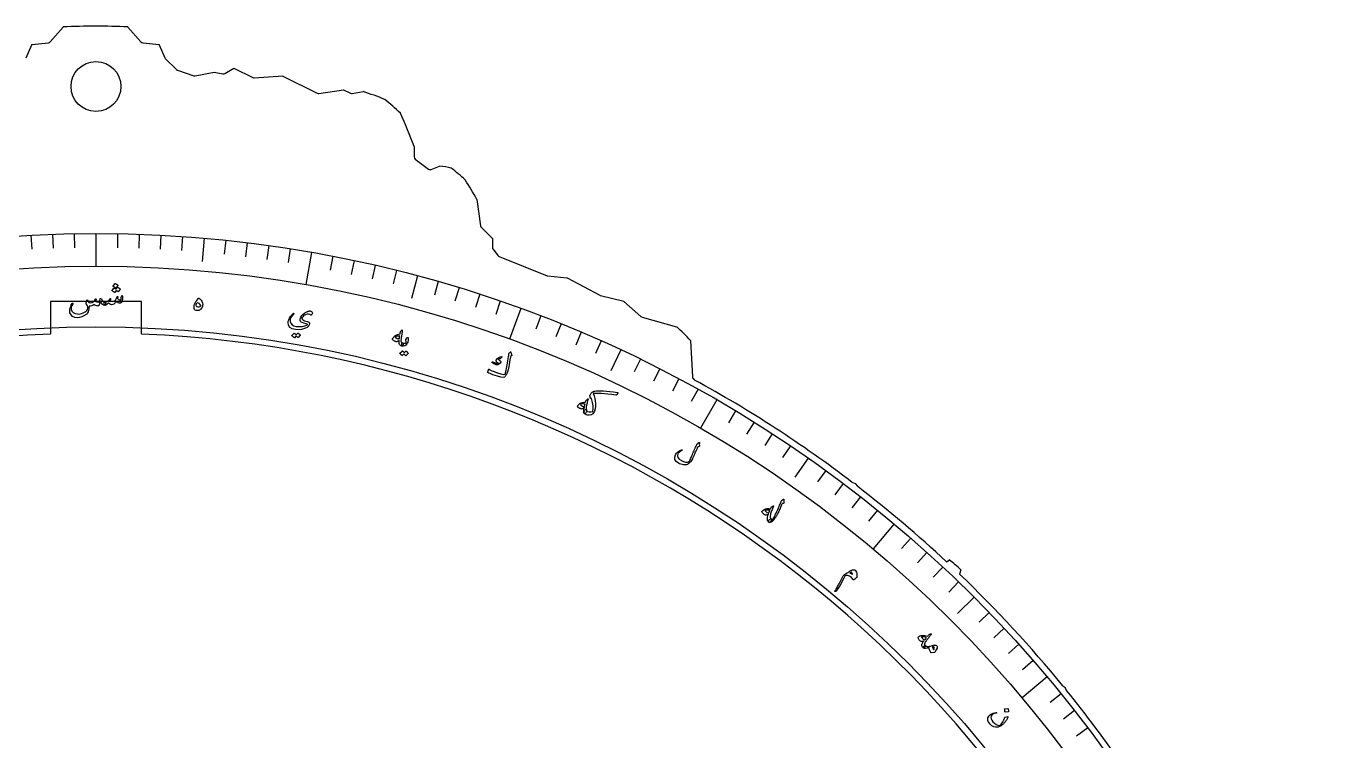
# Model space of a CAD drawing. Header units: millimetres. Extents: x -65 to 65, y -65 to 75.
# Drawn here: x -3.6 to 64.7, y 38.2 to 75.5 of the extents above; entities that cross this region are included whole.
import ezdxf

# ---------------------------------------------------------------- set-up
doc = ezdxf.new("R2010")
doc.units = ezdxf.units.MM
for name, color, linetype in [('CUT_INNER', 6, 'Continuous'), ('CUT_OUTER', 1, 'Continuous'), ('ENGRAVE', 7, 'Continuous'), ('ENGRAVE_FINE', 8, 'Continuous'), ('TEXT', 5, 'Continuous')]:
    doc.layers.add(name, color=color, linetype=linetype)

msp = doc.modelspace()

# ---------------------------------------------------------------- linework, layer by layer
at = {"layer": 'CUT_INNER'}
for points in [[(2.375, 61.135), (-2.375, 61.135), (-2.375, 59.4273)], [(2.375, 59.4273), (2.375, 61.135)]]:
    msp.add_lwpolyline(points, dxfattribs=at)
msp.add_circle((0, 72.3267), 1.3, dxfattribs=at)
for centre, radius, start, end in [((0.0001, -0.0002), 59.4749, 92.288724, 16.523657), ((0.0006, 0.0004), 59.4743, 16.523207, 87.71201)]:
    msp.add_arc(centre, radius, start, end, dxfattribs=at)
at = {"layer": 'CUT_OUTER'}
for points in [[(-2.3803, 74.6535), (-1.7066, 75.424), (-1.7042, 75.4265)], [(1.6639, 75.4265), (1.6663, 75.424), (2.34, 74.6535)], [(-3.6325, 73.8198), (-3.3392, 74.5042), (-3.3376, 74.5074), (-3.3342, 74.5079), (-2.4766, 74.6032)], [(2.4363, 74.6032), (3.2932, 74.5079), (3.2967, 74.5074), (3.2982, 74.5042), (3.5922, 73.8197)], [(3.624, 73.7728), (4.1909, 73.2059)], [(4.2495, 73.1697), (5.0966, 72.8873)], [(6.7155, 73.0066), (7.1728, 73.281), (7.176, 73.2827), (7.1794, 73.2813), (8.1601, 72.7909)], [(5.1734, 72.8826), (6.1512, 73.0781), (6.1549, 73.0787), (6.1585, 73.0781), (6.6089, 72.9882)], [(8.2371, 72.7754), (9.7239, 72.8745), (9.7279, 72.8745), (9.7315, 72.873), (11.5221, 71.9776)], [(11.612, 71.9636), (12.8883, 72.1598), (12.8921, 72.1602), (12.8955, 72.1587), (13.2567, 71.9781)], [(13.3484, 71.9643), (13.9088, 72.0577), (13.9126, 72.0581)], [(16.5664, 69.2003), (16.5665, 69.1966), (16.5665, 68.6624)], [(16.6265, 68.5423), (17.3155, 68.0256)], [(17.4612, 68.0064), (17.89, 68.1779), (17.8932, 68.179)], [(19.8326, 66.4442), (19.8333, 66.4406), (20.0298, 65.0645)], [(20.0723, 64.9796), (20.6466, 64.4053), (20.649, 64.4026), (20.6492, 64.399), (20.6492, 63.9424)], [(20.6792, 63.8524), (20.9301, 63.5179)], [(20.9944, 63.4686), (23.4876, 62.4716)], [(23.5283, 62.4616), (24.5241, 62.3614), (24.5277, 62.3608), (24.531, 62.3593), (26.2471, 61.4511), (26.2636, 61.4436), (26.2809, 61.4381), (27.4843, 61.1373), (27.4878, 61.1362), (27.4906, 61.134), (28.3803, 60.3431)], [(28.4398, 60.3107), (30.2401, 59.8108), (30.2437, 59.8096)], [(30.958, 59.0947), (30.9584, 59.0908), (31.0573, 57.211)], [(31.0982, 57.1157), (31.1728, 57.037)], [(39.3707, 51.7198), (39.5288, 51.6455), (39.5322, 51.6436), (39.5349, 51.6408), (39.6514, 51.5049), (39.6749, 51.4869)], [(44.294, 47.5712), (44.429, 47.6611), (44.432, 47.663)], [(45.0441, 47.1529), (45.0432, 47.1494), (44.9707, 46.9319)], [(50.3518, 41.1055), (50.4512, 41.0309), (50.4542, 41.0285), (50.4562, 41.0253), (50.549, 40.8629)]]:
    msp.add_lwpolyline(points, dxfattribs=at)
for centre, radius, start, end in [((-0.0201, 39.9258), 35.5406, 87.284045, 92.715955), ((-2.4932, 74.7522), 0.15, 276.335744, 318.836672), ((2.4529, 74.7522), 0.15, 221.163328, 263.659808), ((3.7301, 73.8789), 0.15, 203.242621, 225), ((4.2969, 73.312), 0.15, 225, 251.565051), ((5.144, 73.0296), 0.15, 251.565051, 281.309932), ((6.6383, 73.1352), 0.15, 258.704087, 300.963757), ((8.2272, 72.9251), 0.15, 243.434949, 273.812461), ((11.5892, 72.1118), 0.15, 243.434949, 278.741945), ((13.3238, 72.1123), 0.15, 243.434949, 279.462322), ((10.5144, 60.9816), 11.5861, 67.034269, 72.944497), ((7.7414, 62.4901), 11.7085, 46.159053, 51.46918), ((-2.7149, 62.2687), 20.4893, 19.773453, 25.022227), ((16.7166, 68.6624), 0.15, 180, 233.130102), ((17.4055, 68.1456), 0.15, 233.130102, 291.801409), ((17.0842, 61.4369), 6.7904, 77.918411, 83.157213), ((12.1362, 59.9169), 10.3515, 46.814744, 52.026508), ((10.0619, 61.2754), 11.0536, 27.879512, 34.050904), ((20.1783, 65.0857), 0.15, 188.126455, 225), ((20.7992, 63.9424), 0.15, 180, 216.869898), ((21.0501, 63.6079), 0.15, 216.869898, 248.203623), ((23.5433, 62.6108), 0.15, 248.203623, 264.253276), ((28.48, 60.4552), 0.15, 228.366461, 254.481116), ((23.693, 52.5506), 9.7778, 42.011483, 47.935844), ((31.2071, 57.2189), 0.15, 183.012788, 223.452375), ((0.0348, 0.0505), 64.9387, 52.71797, 61.347317), ((0.0573, 0.0707), 64.909, 47.037571, 52.384784), ((39.5965, 41.2382), 8.0412, 47.35428, 53.033916), ((0.1191, 0.1099), 64.838, 39.218369, 46.231301), ((0.266, 0.2002), 64.6671, 34.576045, 38.961607)]:
    msp.add_arc(centre, radius, start, end, dxfattribs=at)
at = {"layer": 'ENGRAVE'}
for points in [[(0, 64.6685), (0, 62.9668)], [(5.6362, 64.4224), (5.5303, 63.2115)], [(11.2296, 63.686), (10.9341, 62.0102)], [(16.7374, 62.465), (16.4228, 61.2909)], [(22.1179, 60.7685), (21.5359, 59.1694)], [(27.3301, 58.6096), (26.8164, 57.5079)], [(32.3343, 56.0046), (31.4834, 54.5308)], [(37.0923, 52.9733), (36.3951, 51.9777)], [(41.5681, 49.5389), (40.4743, 48.2354)], [(45.7275, 45.7275), (44.868, 44.868)], [(49.5389, 41.5681), (48.2354, 40.4743)]]:
    msp.add_lwpolyline(points, dxfattribs=at)
for radius in [64.6685, 62.9668, 59.8065]:
    msp.add_circle((0, 0), radius, dxfattribs=at)
at = {"layer": 'ENGRAVE_FINE'}
for points in [[(-3.3845, 64.5799), (-3.3463, 63.8516)], [(-2.2569, 64.6291), (-2.2314, 63.9002)], [(-1.1286, 64.6587), (-1.1159, 63.9295)], [(1.1286, 64.6587), (1.1159, 63.9295)], [(2.2569, 64.6291), (2.2314, 63.9002)], [(3.3845, 64.5799), (3.3463, 63.8516)], [(4.511, 64.511), (4.4602, 63.7834)], [(6.7597, 64.3142), (6.6835, 63.5889)], [(7.8811, 64.1865), (7.7922, 63.4626)], [(9.0001, 64.0392), (8.8986, 63.3169)], [(10.1164, 63.8723), (10.0023, 63.152)], [(12.3393, 63.4804), (12.2002, 62.7645)], [(13.4453, 63.2553), (13.2937, 62.542)], [(14.5472, 63.0111), (14.3832, 62.3004)], [(15.6447, 62.7476), (15.4683, 62.0399)], [(17.8251, 62.1634), (17.624, 61.4623)], [(18.9072, 61.8428), (18.694, 61.1454)], [(19.9837, 61.5034), (19.7583, 60.8098)], [(21.054, 61.1453), (20.8166, 60.4557)], [(23.1751, 60.3732), (22.9138, 59.6924)], [(24.2252, 59.9596), (23.952, 59.2834)], [(25.268, 59.5277), (24.983, 58.8563)], [(26.303, 59.0776), (26.0064, 58.4114)], [(28.3488, 58.1237), (28.0291, 57.4682)], [(29.3589, 57.6201), (29.0278, 56.9702)], [(30.36, 57.0989), (30.0176, 56.455)], [(31.3519, 56.5603), (30.9983, 55.9225)], [(33.3067, 55.4317), (32.9311, 54.8066)], [(34.2691, 54.842), (33.8826, 54.2235)], [(35.221, 54.2356), (34.8238, 53.6239)], [(36.1622, 53.6126), (35.7543, 53.008)], [(38.0112, 52.3179), (37.5825, 51.7279)], [(38.9185, 51.6466), (38.4796, 51.0641)], [(39.8139, 50.9595), (39.3649, 50.3848)], [(40.6972, 50.2569), (40.2382, 49.6901)], [(42.4264, 48.8059), (41.9479, 48.2555)], [(43.2717, 48.0581), (42.7837, 47.5161)], [(44.1038, 47.2955), (43.6064, 46.7622)], [(44.9225, 46.5186), (44.4159, 45.994)], [(46.5186, 44.9225), (45.994, 44.4159)], [(47.2955, 44.1038), (46.7622, 43.6064)], [(48.0581, 43.2717), (47.5161, 42.7837)], [(48.8059, 42.4264), (48.2555, 41.9479)], [(50.2569, 40.6972), (49.6901, 40.2382)], [(50.9595, 39.8139), (50.3848, 39.3649)], [(51.6466, 38.9185), (51.0641, 38.4796)]]:
    msp.add_lwpolyline(points, dxfattribs=at)
at = {"layer": 'TEXT'}
for points in [[(1.1061, 61.8624), (1.1084, 61.8646), (1.1117, 61.8659), (1.1158, 61.8663), (1.1208, 61.8658), (1.1388, 61.8587), (1.1561, 61.851), (1.1729, 61.8426), (1.1891, 61.8336), (1.2048, 61.8237), (1.2201, 61.813), (1.2351, 61.8013), (1.2497, 61.7887), (1.2524, 61.7849), (1.2536, 61.7809), (1.2532, 61.7767), (1.2512, 61.7724), (1.1606, 61.6359), (1.1581, 61.6342), (1.1546, 61.6342), (1.1499, 61.6361), (1.1442, 61.6399), (1.1404, 61.6424), (1.1345, 61.6464), (1.1264, 61.6518), (1.1162, 61.6586), (1.1038, 61.6666), (1.0892, 61.6759), (1.0726, 61.6863), (1.0537, 61.6979), (0.988, 61.5971), (0.9847, 61.5947), (0.9806, 61.5945), (0.9756, 61.5966), (0.9698, 61.6011), (0.9647, 61.6048), (0.9567, 61.6103), (0.9457, 61.6178), (0.9318, 61.6271), (0.9147, 61.6383), (0.8942, 61.6513), (0.8702, 61.6662), (0.8429, 61.6829), (0.8401, 61.6857), (0.8389, 61.6884), (0.8392, 61.6911), (0.8412, 61.6938), (0.9329, 61.8234), (0.9352, 61.8257), (0.9385, 61.827), (0.9426, 61.8274), (0.9476, 61.8268), (0.9603, 61.8219), (0.9729, 61.8167), (0.9854, 61.8111), (0.9977, 61.8051), (1.0098, 61.7988), (1.0216, 61.7918), (1.033, 61.7843), (1.044, 61.7762)], [(0.9824, 62.0536), (0.9848, 62.0558), (0.988, 62.0571), (0.9921, 62.0575), (0.9972, 62.057), (1.0152, 62.05), (1.0326, 62.0423), (1.0495, 62.0339), (1.0657, 62.0249), (1.0815, 62.0151), (1.0969, 62.0044), (1.1119, 61.9927), (1.1266, 61.9802), (1.1302, 61.9757), (1.1319, 61.9715), (1.1319, 61.9675), (1.13, 61.9638), (1.0394, 61.8272), (1.0361, 61.8247), (1.032, 61.8246), (1.027, 61.8267), (1.0211, 61.8311), (1.016, 61.8348), (1.0079, 61.8404), (0.9969, 61.8479), (0.983, 61.8572), (0.9658, 61.8684), (0.9453, 61.8814), (0.9213, 61.8963), (0.8938, 61.9131), (0.8902, 61.9159), (0.8884, 61.9186), (0.8884, 61.9214), (0.8903, 61.9241)], [(0.2136, 61.2593), (0.2171, 61.2685), (0.2223, 61.2761), (0.229, 61.2821), (0.2373, 61.2865), (0.2481, 61.2881), (0.2587, 61.2841), (0.269, 61.2744), (0.279, 61.259), (0.3236, 61.1841), (0.3691, 61.1308), (0.4156, 61.0991), (0.4631, 61.0888), (0.486, 61.083), (0.5001, 61.064), (0.5055, 61.0319), (0.5022, 60.9867), (0.4961, 60.9597), (0.4873, 60.9405), (0.4759, 60.929), (0.4619, 60.9252), (0.3982, 60.9385), (0.3406, 60.9774), (0.2892, 61.0418), (0.244, 61.1319), (0.2403, 61.14), (0.2363, 61.1424), (0.2321, 61.1391), (0.2276, 61.1302), (0.2062, 61.0632), (0.1878, 61.0094), (0.1724, 60.9688), (0.16, 60.9413), (0.1477, 60.9215), (0.1324, 60.9073), (0.1142, 60.8988), (0.0931, 60.896), (0.0416, 60.9005), (-0.0081, 60.9156), (-0.0561, 60.9414), (-0.1022, 60.9778), (-0.1541, 60.932), (-0.2141, 60.9021), (-0.2823, 60.8879), (-0.3586, 60.8896), (-0.3608, 60.8418), (-0.3644, 60.7968), (-0.3693, 60.7545), (-0.3756, 60.7149), (-0.3833, 60.678), (-0.3923, 60.6435), (-0.4026, 60.6115), (-0.4144, 60.582), (-0.4334, 60.5426), (-0.4569, 60.5067), (-0.485, 60.4741), (-0.5175, 60.4448), (-0.6246, 60.3734), (-0.7357, 60.3226), (-0.851, 60.2924), (-0.9705, 60.2829), (-1.1079, 60.3), (-1.2178, 60.347), (-1.3003, 60.4243), (-1.3554, 60.5319), (-1.3641, 60.57), (-1.3672, 60.6157), (-1.3646, 60.669), (-1.3563, 60.73), (-1.3411, 60.7973), (-1.3178, 60.8695), (-1.2865, 60.9467), (-1.247, 61.0288), (-1.2433, 61.0344), (-1.2395, 61.0385), (-1.2353, 61.0409), (-1.2309, 61.0418), (-1.225, 61.0414), (-1.22, 61.0398), (-1.2159, 61.037), (-1.2126, 61.0331), (-1.2105, 61.0285), (-1.2097, 61.0236), (-1.2103, 61.0185), (-1.2122, 61.0131), (-1.2581, 60.9145), (-1.2876, 60.832), (-1.301, 60.7655), (-1.2982, 60.7149), (-1.2569, 60.6215), (-1.186, 60.5509), (-1.0856, 60.503), (-0.9557, 60.4777), (-0.8916, 60.4761), (-0.8234, 60.4842), (-0.751, 60.5017), (-0.6744, 60.5287), (-0.5978, 60.5645), (-0.5323, 60.6065), (-0.4781, 60.6547), (-0.435, 60.7091), (-0.4249, 60.7812), (-0.4329, 60.8554), (-0.4594, 60.9318), (-0.5042, 61.0103), (-0.5087, 61.0193), (-0.5111, 61.028), (-0.5115, 61.0365), (-0.5099, 61.0448), (-0.4694, 61.196), (-0.4636, 61.2097), (-0.4568, 61.2161), (-0.4491, 61.2153), (-0.4404, 61.2072), (-0.4287, 61.1852), (-0.4174, 61.161), (-0.4066, 61.1344), (-0.3962, 61.1057), (-0.3772, 61.0811), (-0.3389, 61.0674), (-0.2811, 61.0644), (-0.2039, 61.0721), (-0.1621, 61.0841), (-0.1256, 61.1054), (-0.0942, 61.1361), (-0.0681, 61.176), (-0.0646, 61.1816), (-0.0613, 61.1876), (-0.0582, 61.1939), (-0.0554, 61.2005), (-0.0527, 61.2074), (-0.05, 61.2144), (-0.0472, 61.2215), (-0.0445, 61.2287), (-0.039, 61.2424), (-0.0332, 61.2524), (-0.0272, 61.2587), (-0.0209, 61.2615), (-0.0155, 61.2616), (-0.01, 61.2601), (-0.0045, 61.257), (0.0009, 61.2524), (0.0055, 61.2475), (0.0082, 61.2419), (0.0091, 61.2357), (0.0082, 61.2287), (-0.01, 61.176), (-0.0122, 61.16), (-0.01, 61.1465), (-0.0032, 61.1355), (0.0082, 61.1269), (0.0439, 61.1107), (0.0802, 61.1019), (0.1173, 61.1006), (0.155, 61.1067), (0.1675, 61.1183), (0.1814, 61.1476), (0.1968, 61.1946), (0.2136, 61.2593)], [(1.35, 61.4302), (1.3541, 61.4329), (1.3587, 61.4319), (1.364, 61.4272), (1.3698, 61.4189), (1.376, 61.4049), (1.3804, 61.385), (1.3832, 61.3593), (1.3842, 61.3277), (1.3839, 61.2917), (1.3812, 61.2568), (1.376, 61.2228), (1.3683, 61.1898), (1.3467, 61.1257), (1.3233, 61.0799), (1.298, 61.0522), (1.2708, 61.0428), (1.2072, 61.0479), (1.1485, 61.0657), (1.0948, 61.0963), (1.046, 61.1398), (1.0109, 61.0732), (0.9697, 61.0215), (0.9225, 60.9846), (0.8692, 60.9626), (0.8137, 60.9584), (0.7577, 60.9732), (0.7012, 61.007), (0.6441, 61.0599), (0.5969, 61.0007), (0.5508, 60.9586), (0.5058, 60.9334), (0.4619, 60.9252), (0.4531, 60.9303), (0.4449, 60.9453), (0.4371, 60.9704), (0.4299, 61.0054), (0.4275, 61.04), (0.4322, 61.0654), (0.4441, 61.0817), (0.4631, 61.0888), (0.5469, 61.1071), (0.6205, 61.1433), (0.6839, 61.1975), (0.7373, 61.2698), (0.7401, 61.2737), (0.7432, 61.2765), (0.7466, 61.2782), (0.7501, 61.2787), (0.7544, 61.2782), (0.7582, 61.2768), (0.7616, 61.2745), (0.7645, 61.2712), (0.7661, 61.2614), (0.7619, 61.2449), (0.752, 61.2216), (0.7363, 61.1916), (0.7561, 61.1681), (0.7871, 61.1505), (0.8292, 61.1389), (0.8826, 61.1333), (0.9493, 61.1463), (1.0083, 61.1909), (1.0594, 61.2672), (1.1028, 61.3752), (1.105, 61.3807), (1.1076, 61.3846), (1.1106, 61.387), (1.114, 61.3877), (1.1191, 61.3872), (1.1235, 61.3857), (1.1272, 61.3834), (1.1303, 61.3801), (1.1324, 61.3755), (1.1337, 61.371), (1.1341, 61.3664), (1.1336, 61.3619), (1.114, 61.2859), (1.1349, 61.2666), (1.1601, 61.2496), (1.1897, 61.2347), (1.2237, 61.222), (1.2568, 61.2135), (1.282, 61.2112), (1.2995, 61.2153), (1.3092, 61.2257), (1.3126, 61.2417), (1.3114, 61.2647), (1.3055, 61.2946), (1.295, 61.3314), (1.2972, 61.3417), (1.3071, 61.3616), (1.3247, 61.3911), (1.35, 61.4302)], [(5.3136, 61.2897), (5.3298, 61.2955), (5.3475, 61.2954), (5.3668, 61.2895), (5.3877, 61.2778), (5.4385, 61.237), (5.4803, 61.192), (5.5133, 61.1427), (5.5374, 61.0892), (5.5524, 61.0343), (5.558, 60.9792), (5.5542, 60.9237), (5.541, 60.868), (5.5218, 60.8178), (5.4974, 60.7738), (5.468, 60.736), (5.4335, 60.7043), (5.3955, 60.6797), (5.3559, 60.6633), (5.3144, 60.6549), (5.2712, 60.6547), (5.2156, 60.6636), (5.1712, 60.6834), (5.1382, 60.714), (5.1166, 60.7555), (5.1056, 60.8047), (5.1049, 60.86), (5.1145, 60.9216), (5.1344, 60.9894), (5.1634, 61.059), (5.2001, 61.1243), (5.2445, 61.1853), (5.2966, 61.2419), (5.2985, 61.2446), (5.3, 61.2494), (5.3013, 61.2562), (5.3023, 61.2651), (5.3037, 61.2748), (5.3061, 61.2821), (5.3094, 61.2871), (5.3136, 61.2897)], [(5.4515, 60.8852), (5.4599, 60.894), (5.462, 60.9061), (5.4578, 60.9216), (5.4473, 60.9403), (5.4094, 60.9898), (5.3714, 61.0255), (5.3333, 61.0476), (5.2952, 61.0559), (5.2765, 61.0542), (5.2587, 61.0458), (5.2417, 61.0308), (5.2254, 61.009), (5.2119, 60.9852), (5.2029, 60.964), (5.1985, 60.9453), (5.1986, 60.9292), (5.2087, 60.8988), (5.2286, 60.876), (5.2582, 60.8608), (5.2976, 60.8532), (5.3417, 60.8521), (5.3821, 60.8571), (5.4187, 60.8682), (5.4515, 60.8852)], [(11.1893, 60.4232), (11.1348, 60.4533), (11.0702, 60.466), (10.9954, 60.4612), (10.9106, 60.4391), (10.8547, 60.4134), (10.8059, 60.3794), (10.7643, 60.3372), (10.7298, 60.2868), (10.7254, 60.2763), (10.7232, 60.2649), (10.7231, 60.2527), (10.7251, 60.2396), (10.7467, 60.1963), (10.789, 60.159), (10.8522, 60.1275), (10.9363, 60.1019), (11.0193, 60.0773), (11.0778, 60.0496), (11.1117, 60.0187), (11.121, 59.9848), (11.1106, 59.9192), (11.0871, 59.8635), (11.0504, 59.8176), (11.0008, 59.7814), (10.8522, 59.7147), (10.6996, 59.6731), (10.5429, 59.6566), (10.3819, 59.6651), (10.2117, 59.7069), (10.0917, 59.7812), (10.0216, 59.8884), (10.0016, 60.0286), (10.0113, 60.1021), (10.035, 60.1797), (10.0728, 60.2614), (10.1246, 60.3471), (10.1416, 60.3706), (10.1588, 60.393), (10.1762, 60.4145), (10.1937, 60.4351), (10.2117, 60.4547), (10.23, 60.4736), (10.2488, 60.4918), (10.2681, 60.5091), (10.278, 60.516), (10.2863, 60.518), (10.2927, 60.5153), (10.2974, 60.5078), (10.2993, 60.4992), (10.2987, 60.491), (10.2957, 60.4832), (10.2902, 60.4759), (10.1963, 60.3696), (10.1346, 60.2699), (10.105, 60.1767), (10.1072, 60.0902), (10.1446, 59.993), (10.2107, 59.9177), (10.3056, 59.8641), (10.4292, 59.8321), (10.5922, 59.8168), (10.7427, 59.8242), (10.8812, 59.8545), (11.0075, 59.9077), (11.0154, 59.9128), (11.0191, 59.9185), (11.0186, 59.9251), (11.0139, 59.9324), (10.9921, 59.9485), (10.9524, 59.9659), (10.8948, 59.9847), (10.8193, 60.0048), (10.743, 60.0285), (10.6867, 60.0572), (10.6503, 60.0911), (10.6339, 60.1303), (10.6307, 60.1734), (10.6354, 60.2172), (10.6481, 60.2617), (10.6688, 60.3069), (10.7252, 60.3927), (10.7959, 60.4684), (10.881, 60.5339), (10.9803, 60.589), (11.0064, 60.6016), (11.0314, 60.6121), (11.0554, 60.6204), (11.0782, 60.6267), (11.0999, 60.6309), (11.1203, 60.6333), (11.1395, 60.6338), (11.1574, 60.6325), (11.2248, 60.6134), (11.2613, 60.5758), (11.2669, 60.5197), (11.2416, 60.445), (11.2295, 60.4258), (11.2167, 60.4158), (11.2033, 60.415), (11.1893, 60.4232)], [(10.5045, 59.4812), (10.5071, 59.483), (10.5104, 59.4838), (10.5145, 59.4835), (10.5193, 59.4822), (10.5355, 59.4726), (10.551, 59.4623), (10.5659, 59.4515), (10.58, 59.4401), (10.5936, 59.428), (10.6067, 59.415), (10.6193, 59.4012), (10.6314, 59.3866), (10.6335, 59.3824), (10.634, 59.3783), (10.633, 59.3742), (10.6303, 59.3702), (10.5216, 59.2492), (10.5189, 59.2478), (10.5155, 59.2484), (10.5114, 59.251), (10.5064, 59.2556), (10.5031, 59.2596), (10.4977, 59.2652), (10.49, 59.2725), (10.4801, 59.2815), (10.468, 59.2922), (10.4534, 59.3049), (10.4365, 59.3195), (10.4171, 59.3359), (10.3318, 59.242), (10.3282, 59.2393), (10.3241, 59.2392), (10.3195, 59.2417), (10.3145, 59.2469), (10.3102, 59.2513), (10.3034, 59.258), (10.2939, 59.267), (10.282, 59.2783), (10.2672, 59.292), (10.2495, 59.3079), (10.2288, 59.3263), (10.205, 59.347), (10.2027, 59.3501), (10.202, 59.353), (10.2028, 59.3557), (10.2051, 59.358), (10.3141, 59.4739), (10.3167, 59.4757), (10.32, 59.4765), (10.324, 59.4763), (10.3288, 59.475), (10.3427, 59.4676), (10.3561, 59.4594), (10.3689, 59.4506), (10.3811, 59.441), (10.3927, 59.4308), (10.4038, 59.4202), (10.4143, 59.4091), (10.4243, 59.3974)], [(15.9252, 59.6353), (15.9385, 59.6435), (15.9471, 59.6426), (15.9508, 59.6327), (15.9497, 59.6137), (15.948, 59.6025), (15.9459, 59.5869), (15.9433, 59.5671), (15.9402, 59.5428), (15.9366, 59.514), (15.9321, 59.4805), (15.9268, 59.4423), (15.9207, 59.3994), (15.9148, 59.3571), (15.9094, 59.3194), (15.9047, 59.286), (15.9005, 59.257), (15.897, 59.2326), (15.8941, 59.2129), (15.8918, 59.1978), (15.8903, 59.1873), (15.8821, 59.1209), (15.8816, 59.0678), (15.889, 59.0278), (15.9041, 59.001), (15.9165, 58.9888), (15.9328, 58.9787), (15.9529, 58.9705), (15.9768, 58.9644), (15.9903, 58.9583), (15.9992, 58.9484), (16.0037, 58.9349), (16.0035, 58.9176), (15.9998, 58.8978), (15.9938, 58.8783), (15.9856, 58.8592), (15.9751, 58.8405), (15.964, 58.8252), (15.9535, 58.8144), (15.9435, 58.8082), (15.934, 58.8065), (15.8884, 58.8193), (15.8513, 58.8382), (15.8226, 58.8634), (15.8023, 58.8947), (15.7893, 58.9362), (15.7832, 58.9878), (15.784, 59.0496), (15.7917, 59.1215), (15.7557, 59.0861), (15.7217, 59.0597), (15.6897, 59.0425), (15.6597, 59.0344), (15.6371, 59.0346), (15.6117, 59.0391), (15.5834, 59.0478), (15.5523, 59.0609), (15.5203, 59.0775), (15.494, 59.094), (15.4736, 59.1104), (15.459, 59.1267), (15.4485, 59.1448), (15.443, 59.1623), (15.4425, 59.1793), (15.447, 59.1956), (15.4564, 59.215), (15.4692, 59.2358), (15.4855, 59.2581), (15.5052, 59.2818), (15.5264, 59.3053), (15.5444, 59.3237), (15.5592, 59.3371), (15.5708, 59.3455), (15.6311, 59.3761), (15.6952, 59.403), (15.7631, 59.4259), (15.8347, 59.4449), (15.8413, 59.4793), (15.8474, 59.5088), (15.853, 59.5335), (15.8579, 59.5535), (15.8634, 59.5699), (15.8703, 59.5841), (15.8788, 59.5959), (15.8888, 59.6055)], [(15.8185, 59.3345), (15.7488, 59.3296), (15.6876, 59.3171), (15.6347, 59.2968), (15.5902, 59.269), (15.5866, 59.2645), (15.5855, 59.2599), (15.5869, 59.255), (15.5909, 59.25), (15.6071, 59.2373), (15.6254, 59.2261), (15.6458, 59.2163), (15.6681, 59.208), (15.6925, 59.2011), (15.7189, 59.1957), (15.7474, 59.1917), (15.7778, 59.1892), (15.7827, 59.1894), (15.7881, 59.1907), (15.794, 59.193), (15.8004, 59.1963), (15.8032, 59.211), (15.8059, 59.2264), (15.8084, 59.2425), (15.8107, 59.2594), (15.8129, 59.2771), (15.8149, 59.2955), (15.8168, 59.3146), (15.8185, 59.3345)], [(16.1397, 59.1481), (16.2186, 59.2434), (16.2291, 59.2533), (16.238, 59.2555), (16.2452, 59.2499), (16.2507, 59.2364), (16.2574, 59.1989), (16.2602, 59.161), (16.2591, 59.1226), (16.254, 59.0837), (16.2449, 59.0442), (16.2316, 59.0039), (16.214, 58.9627), (16.1923, 58.9207), (16.1427, 58.8535), (16.0831, 58.8121), (16.0136, 58.7964), (15.934, 58.8065), (15.9267, 58.8145), (15.9222, 58.8337), (15.9205, 58.8642), (15.9216, 58.9059), (15.9245, 58.9276), (15.9297, 58.9447), (15.9372, 58.9571), (15.9469, 58.965), (15.9536, 58.9672), (15.9608, 58.9678), (15.9686, 58.9669), (15.9768, 58.9644), (16.0257, 58.9528), (16.0704, 58.9512), (16.1112, 58.9596), (16.1478, 58.9781), (16.1497, 58.9798), (16.1509, 58.9825), (16.1514, 58.986), (16.1512, 58.9904), (16.1511, 59.017), (16.1478, 59.045), (16.1413, 59.0744), (16.1317, 59.105), (16.1289, 59.1164), (16.1293, 59.1273), (16.1329, 59.1379), (16.1397, 59.1481)], [(16.1393, 58.5374), (16.142, 58.539), (16.1454, 58.5395), (16.1495, 58.5389), (16.1541, 58.5371), (16.1694, 58.5259), (16.184, 58.5142), (16.1979, 58.502), (16.211, 58.4893), (16.2235, 58.4759), (16.2354, 58.4618), (16.2467, 58.4469), (16.2574, 58.4311), (16.2591, 58.4268), (16.2593, 58.4226), (16.2578, 58.4186), (16.2548, 58.4149), (16.1347, 58.3048), (16.132, 58.3037), (16.1286, 58.3046), (16.1247, 58.3076), (16.1201, 58.3126), (16.1172, 58.3169), (16.1123, 58.323), (16.1053, 58.331), (16.0963, 58.3409), (16.0851, 58.3528), (16.0717, 58.3668), (16.0561, 58.3829), (16.0383, 58.4012), (15.9442, 58.3158), (15.9403, 58.3134), (15.9362, 58.3137), (15.9319, 58.3166), (15.9273, 58.3222), (15.9234, 58.3271), (15.9172, 58.3344), (15.9086, 58.3443), (15.8977, 58.3567), (15.8842, 58.3717), (15.8679, 58.3893), (15.8489, 58.4095), (15.8271, 58.4324), (15.8251, 58.4358), (15.8246, 58.4387), (15.8256, 58.4413), (15.8282, 58.4434), (15.948, 58.5484), (15.9508, 58.55), (15.9542, 58.5505), (15.9582, 58.5498), (15.9629, 58.5481), (15.9761, 58.5394), (15.9887, 58.53), (16.0007, 58.5199), (16.012, 58.5092), (16.0227, 58.498), (16.0328, 58.4863), (16.0423, 58.4742), (16.0512, 58.4617)], [(21.6085, 58.4843), (21.6115, 58.4625), (21.6152, 58.4414), (21.6198, 58.4211), (21.6252, 58.4016), (21.6314, 58.3829), (21.6386, 58.3649), (21.6469, 58.3476), (21.6561, 58.331), (21.6589, 58.3226), (21.6578, 58.3144), (21.6529, 58.3064), (21.6441, 58.2986), (21.594, 58.259), (21.5889, 58.2546), (21.585, 58.2507), (21.5823, 58.2474), (21.5808, 58.2445), (21.5579, 58.0958), (21.5362, 57.9618), (21.5156, 57.8424), (21.4963, 57.7378), (21.4782, 57.6479), (21.4613, 57.5731), (21.4455, 57.5132), (21.4309, 57.4682), (21.3998, 57.3848), (21.3884, 57.3589), (21.3758, 57.3333), (21.3618, 57.3082), (21.3465, 57.2834), (21.3298, 57.259), (21.3116, 57.235), (21.2918, 57.2115), (21.2706, 57.1885), (21.2045, 57.1671), (21.0817, 57.1813), (20.9022, 57.2309), (20.6657, 57.3151), (20.5929, 57.3442), (20.5261, 57.373), (20.4655, 57.4014), (20.4109, 57.4295), (20.4065, 57.4336), (20.4039, 57.4383), (20.4033, 57.4434), (20.4045, 57.4492), (20.4122, 57.476), (20.4195, 57.5003), (20.4262, 57.5221), (20.4324, 57.5415), (20.4382, 57.5586), (20.4436, 57.5737), (20.4487, 57.5867), (20.4534, 57.5977), (20.4564, 57.6038), (20.4599, 57.6065), (20.4639, 57.6059), (20.4684, 57.602), (20.504, 57.5757), (20.5523, 57.5485), (20.6132, 57.5203), (20.6868, 57.4911), (20.909, 57.4108), (21.0864, 57.3578), (21.2193, 57.3327), (21.3079, 57.3356), (21.327, 57.3875), (21.3515, 57.4857), (21.3812, 57.6301), (21.416, 57.8209), (21.4492, 58.0125), (21.4736, 58.1577), (21.4893, 58.2564), (21.4964, 58.3087), (21.4979, 58.3231), (21.4993, 58.3367), (21.5006, 58.3493), (21.5019, 58.3609), (21.5029, 58.3715), (21.5039, 58.381), (21.5046, 58.3893), (21.5051, 58.3965), (21.5073, 58.4118), (21.5119, 58.4255), (21.5188, 58.4376), (21.5281, 58.4481), (21.5849, 58.5008), (21.5893, 58.5042), (21.5933, 58.5059), (21.5969, 58.5062), (21.6002, 58.5048), (21.6035, 58.5011), (21.606, 58.4964), (21.6076, 58.4908), (21.6085, 58.4843)], [(21.1303, 58.2567), (21.1334, 58.2551), (21.1358, 58.2528), (21.1374, 58.2498), (21.1382, 58.2461), (21.1379, 58.2432), (21.1371, 58.2403), (21.1357, 58.2372), (21.1339, 58.2342), (21.0648, 58.1567), (21.057, 58.1491), (21.0498, 58.1438), (21.0432, 58.1406), (21.0371, 58.1397), (21.0133, 58.1414), (20.9919, 58.1401), (20.9731, 58.1356), (20.9569, 58.1281), (20.9523, 58.1227), (20.9531, 58.1149), (20.9594, 58.1047), (20.9712, 58.092), (20.9796, 58.0852), (20.9884, 58.0785), (20.9977, 58.0719), (21.0073, 58.0654), (21.0175, 58.0589), (21.0282, 58.0525), (21.0396, 58.0461), (21.0516, 58.0397), (21.0887, 58.0058), (21.0892, 57.9636), (21.0532, 57.9133), (20.9806, 57.8547), (20.9539, 57.8391), (20.9293, 57.8283), (20.907, 57.8222), (20.8869, 57.8209), (20.8664, 57.8238), (20.8394, 57.8318), (20.806, 57.8446), (20.7661, 57.8625), (20.7459, 57.872), (20.727, 57.8818), (20.7094, 57.8918), (20.6931, 57.9021), (20.678, 57.9123), (20.664, 57.9222), (20.651, 57.9316), (20.6391, 57.9407), (20.6324, 57.9483), (20.6284, 57.9556), (20.6269, 57.9628), (20.6281, 57.9697), (20.6316, 57.9761), (20.6365, 57.9797), (20.6429, 57.9807), (20.6508, 57.979), (20.6753, 57.9721), (20.703, 57.9637), (20.7339, 57.954), (20.7678, 57.943), (20.8312, 57.9222), (20.8816, 57.9083), (20.9188, 57.9013), (20.943, 57.9011), (20.9466, 57.9021), (20.949, 57.9043), (20.9505, 57.9075), (20.9508, 57.9118), (20.9502, 57.9148), (20.9482, 57.9181), (20.9449, 57.9216), (20.9402, 57.9254), (20.8946, 57.9553), (20.8759, 57.9688), (20.8608, 57.983), (20.8494, 57.9977), (20.8415, 58.0131), (20.8362, 58.0297), (20.8351, 58.0453), (20.8383, 58.0599), (20.8457, 58.0734), (20.9119, 58.1587), (20.9814, 58.2178), (21.0542, 58.2504), (21.1303, 58.2567)], [(25.5518, 55.4562), (25.5589, 55.433), (25.5563, 55.4066), (25.544, 55.3768), (25.5219, 55.3439), (25.4916, 55.3094), (25.4671, 55.2896), (25.4483, 55.2844), (25.4352, 55.2937), (25.4127, 55.3517), (25.4057, 55.4278), (25.4142, 55.522), (25.438, 55.6344), (25.3926, 55.5827), (25.3529, 55.5474), (25.319, 55.5284), (25.2908, 55.5258), (25.2778, 55.5291), (25.2642, 55.5334), (25.2499, 55.5388), (25.235, 55.5452), (25.2194, 55.5524), (25.2033, 55.5601), (25.1864, 55.5683), (25.169, 55.5771), (25.139, 55.5943), (25.1161, 55.6095), (25.1002, 55.6228), (25.0914, 55.6341), (25.0837, 55.6594), (25.0821, 55.6817), (25.0865, 55.701), (25.0971, 55.7173), (25.1467, 55.765), (25.1877, 55.8011), (25.2199, 55.8257), (25.2435, 55.8387), (25.2716, 55.8484), (25.3004, 55.8568), (25.33, 55.8639), (25.3604, 55.8696), (25.3918, 55.8739), (25.4245, 55.8769), (25.4584, 55.8785), (25.4937, 55.8788), (25.5148, 55.9471), (25.5192, 55.9612), (25.5246, 55.9731), (25.5311, 55.9828), (25.5385, 55.9902), (25.6074, 56.0487), (25.6189, 56.0546), (25.6255, 56.051), (25.6272, 56.0378), (25.6241, 56.0151), (25.6049, 55.9471), (25.5875, 55.8846), (25.5722, 55.8276), (25.5589, 55.7761), (25.5477, 55.73), (25.5391, 55.6894), (25.533, 55.6542), (25.5294, 55.6246), (25.5272, 55.5737), (25.5303, 55.5286), (25.5384, 55.4895), (25.5518, 55.4562)], [(27.1659, 56.3897), (27.1842, 56.3845), (27.1929, 56.3751), (27.1918, 56.3617), (27.181, 56.3441), (27.1278, 56.2809), (27.1133, 56.2652), (27.0995, 56.2541), (27.0865, 56.2478), (27.0741, 56.2462), (26.8571, 56.2758), (26.6599, 56.2997), (26.4824, 56.3181), (26.3246, 56.3311), (26.1867, 56.3386), (26.0688, 56.3405), (25.9708, 56.3369), (25.8927, 56.3279), (25.9402, 56.206), (25.9761, 56.0792), (26.0005, 55.9477), (26.0132, 55.8114), (26.012, 55.66), (25.9934, 55.5277), (25.9574, 55.4146), (25.9044, 55.3205), (25.8728, 55.2818), (25.8424, 55.2522), (25.8132, 55.2314), (25.7853, 55.2197), (25.6841, 55.2026), (25.5954, 55.2057), (25.5192, 55.229), (25.4552, 55.2725), (25.4326, 55.3017), (25.4221, 55.3368), (25.4238, 55.3777), (25.4376, 55.4247), (25.4541, 55.4596), (25.4719, 55.483), (25.4911, 55.4946), (25.5117, 55.4947), (25.52, 55.4903), (25.5295, 55.4825), (25.5401, 55.4711), (25.5518, 55.4562), (25.6049, 55.4054), (25.6762, 55.3777), (25.7656, 55.373), (25.8734, 55.3912), (25.8955, 55.5325), (25.8929, 55.6935), (25.8653, 55.8742), (25.8125, 56.0746), (25.8102, 56.0786), (25.8068, 56.0808), (25.8023, 56.0812), (25.7968, 56.0799), (25.7717, 56.0734), (25.766, 56.0724), (25.7612, 56.0737), (25.7573, 56.0774), (25.7541, 56.0835), (25.7151, 56.2094), (25.7163, 56.2171), (25.7228, 56.2328), (25.7344, 56.2567), (25.7514, 56.2887), (25.7705, 56.3222), (25.788, 56.3489), (25.8039, 56.3689), (25.8183, 56.382), (25.8397, 56.3974), (25.8607, 56.4111), (25.8814, 56.4232), (25.9018, 56.4338), (25.9218, 56.4428), (25.9417, 56.4505), (25.9612, 56.4567), (25.9805, 56.4616), (26.0691, 56.4739), (26.1747, 56.4803), (26.2973, 56.4808), (26.4369, 56.4752), (26.5936, 56.4635), (26.7673, 56.4454), (26.9581, 56.4209), (27.1659, 56.3897)], [(25.4734, 55.7862), (25.3954, 55.793), (25.3284, 55.7893), (25.2724, 55.775), (25.2274, 55.7502), (25.2362, 55.7363), (25.2492, 55.7224), (25.2665, 55.7086), (25.288, 55.6948), (25.301, 55.6882), (25.3144, 55.6821), (25.3281, 55.6764), (25.3421, 55.6712), (25.3566, 55.6667), (25.3715, 55.663), (25.387, 55.6603), (25.4031, 55.6584), (25.424, 55.6616), (25.4411, 55.676), (25.4543, 55.7017), (25.4637, 55.7386), (25.4665, 55.7563), (25.4691, 55.7701), (25.4714, 55.7801), (25.4734, 55.7862)], [(31.3979, 53.7858), (31.4035, 53.789), (31.4091, 53.7903), (31.4146, 53.7898), (31.4202, 53.7874), (31.4249, 53.7835), (31.4277, 53.7783), (31.4288, 53.7718), (31.4279, 53.764), (31.4217, 53.7193), (31.4194, 53.679), (31.4209, 53.6429), (31.4262, 53.6112), (31.427, 53.6005), (31.4233, 53.5908), (31.4152, 53.5821), (31.4026, 53.5745), (31.3955, 53.5714), (31.3888, 53.5684), (31.3824, 53.5654), (31.3763, 53.5625), (31.3706, 53.5598), (31.3653, 53.5574), (31.3604, 53.5552), (31.356, 53.5533), (31.3483, 53.5497), (31.341, 53.5442), (31.3343, 53.5368), (31.3281, 53.5275), (31.3141, 53.4993), (31.2993, 53.4683), (31.2836, 53.4345), (31.2671, 53.3979), (31.2496, 53.3585), (31.2311, 53.3165), (31.2116, 53.2718), (31.191, 53.2244), (31.1711, 53.1768), (31.152, 53.1322), (31.1338, 53.0906), (31.1164, 53.0521), (31.1, 53.0165), (31.0845, 52.9837), (31.0699, 52.9536), (31.0563, 52.9262), (31.0126, 52.8471), (30.963, 52.777), (30.9073, 52.716), (30.8457, 52.664), (30.8006, 52.6386), (30.745, 52.6234), (30.6788, 52.6183), (30.602, 52.6231), (30.5233, 52.6359), (30.4527, 52.6535), (30.3902, 52.6761), (30.3357, 52.7036), (30.214, 52.7979), (30.1479, 52.9024), (30.1374, 53.0174), (30.1827, 53.143), (30.238, 53.2243), (30.3078, 53.2951), (30.392, 53.3552), (30.4908, 53.4047), (30.4975, 53.407), (30.5034, 53.4075), (30.5085, 53.406), (30.5128, 53.4027), (30.5167, 53.398), (30.519, 53.3933), (30.5198, 53.3888), (30.5191, 53.3844), (30.517, 53.3784), (30.5138, 53.3733), (30.5096, 53.369), (30.5042, 53.3657), (30.4276, 53.3158), (30.3684, 53.27), (30.3263, 53.2282), (30.3015, 53.1904), (30.2797, 53.091), (30.3029, 52.9997), (30.3708, 52.9164), (30.4836, 52.8408), (30.596, 52.7912), (30.7012, 52.7657), (30.7994, 52.7644), (30.8906, 52.7873), (30.9054, 52.8154), (30.9221, 52.8486), (30.9405, 52.887), (30.9608, 52.9305), (30.9828, 52.9793), (31.0065, 53.0336), (31.0319, 53.0932), (31.0591, 53.1584), (31.0878, 53.2252), (31.1163, 53.2907), (31.1446, 53.3551), (31.1727, 53.4183), (31.2007, 53.4802), (31.2288, 53.5408), (31.2568, 53.6001), (31.2849, 53.6581), (31.3096, 53.7152), (31.3135, 53.7211), (31.3177, 53.7262), (31.3223, 53.7307), (31.3272, 53.7344)], [(35.7894, 50.8247), (35.7971, 50.8299), (35.8044, 50.8325), (35.8112, 50.8323), (35.8175, 50.8294), (35.8219, 50.825), (35.8245, 50.8194), (35.8255, 50.8125), (35.8246, 50.8043), (35.8167, 50.7647), (35.8139, 50.7268), (35.8162, 50.6905), (35.8236, 50.6559), (35.8245, 50.6424), (35.8205, 50.6308), (35.8118, 50.6213), (35.7983, 50.6137), (35.7903, 50.6105), (35.7822, 50.6073), (35.774, 50.6042), (35.7657, 50.6011), (35.7574, 50.5981), (35.7493, 50.5949), (35.7412, 50.5918), (35.7332, 50.5885), (35.7239, 50.5735), (35.7025, 50.5284), (35.6691, 50.4531), (35.6235, 50.3476), (35.5986, 50.2896), (35.5749, 50.2354), (35.5524, 50.1848), (35.5311, 50.138), (35.511, 50.0951), (35.4921, 50.0562), (35.4743, 50.0214), (35.4578, 49.9906), (35.4415, 49.962), (35.4247, 49.9338), (35.4074, 49.906), (35.3894, 49.8785), (35.3709, 49.8514), (35.3517, 49.8245), (35.3318, 49.7978), (35.3112, 49.7714), (35.2359, 49.687), (35.1678, 49.634), (35.1068, 49.6125), (35.0529, 49.6223), (35.0325, 49.6359), (35.0205, 49.653), (35.017, 49.6735), (35.0221, 49.6975), (35.0333, 49.722), (35.0483, 49.7441), (35.0671, 49.7637), (35.0898, 49.781), (35.1137, 49.7949), (35.1341, 49.8015), (35.151, 49.8008), (35.1645, 49.7928), (35.1738, 49.7851), (35.1822, 49.7783), (35.1897, 49.7723), (35.1961, 49.7671), (35.2019, 49.7628), (35.2072, 49.7596), (35.2119, 49.7574), (35.2162, 49.7562), (35.2384, 49.7736), (35.2644, 49.8056), (35.2941, 49.8522), (35.3275, 49.9135), (35.3462, 49.9508), (35.3671, 49.9938), (35.3901, 50.0427), (35.4153, 50.0975), (35.4428, 50.1581), (35.4728, 50.2246), (35.5052, 50.2971), (35.5401, 50.3754), (35.5741, 50.4521), (35.6037, 50.5197), (35.6291, 50.5779), (35.6502, 50.627), (35.6671, 50.6668), (35.6799, 50.6972), (35.6887, 50.7183), (35.6934, 50.73), (35.7006, 50.7445), (35.7106, 50.7584), (35.7233, 50.7719), (35.7387, 50.7848), (35.7472, 50.7907), (35.755, 50.7964), (35.7623, 50.8017), (35.7689, 50.8069), (35.7749, 50.8117), (35.7804, 50.8163), (35.7852, 50.8206), (35.7894, 50.8247)], [(35.1199, 50.0221), (35.1074, 49.9502), (35.1109, 49.8879), (35.1304, 49.8351), (35.166, 49.7917), (35.1753, 49.7793), (35.1788, 49.7637), (35.1765, 49.745), (35.1684, 49.7232), (35.1628, 49.7126), (35.1567, 49.702), (35.1501, 49.6915), (35.143, 49.681), (35.1353, 49.6709), (35.1269, 49.6613), (35.1177, 49.6522), (35.1078, 49.6437), (35.0902, 49.6305), (35.075, 49.6223), (35.0622, 49.6191), (35.0519, 49.6208), (35.0273, 49.6382), (35.0068, 49.6593), (34.9903, 49.6843), (34.9779, 49.713), (34.9663, 49.7863), (34.9722, 49.8731), (34.9958, 49.9732), (35.0369, 50.0869), (34.9828, 50.0404), (34.937, 50.0104), (34.8993, 49.9967), (34.8699, 49.9996), (34.857, 50.0055), (34.8437, 50.0122), (34.83, 50.0198), (34.816, 50.0282), (34.8014, 50.0375), (34.7863, 50.0477), (34.7706, 50.0589), (34.7543, 50.0711), (34.7251, 50.0944), (34.7037, 50.1139), (34.6901, 50.1297), (34.6844, 50.1416), (34.6799, 50.1683), (34.6817, 50.191), (34.6899, 50.2099), (34.7046, 50.2249), (34.7602, 50.2649), (34.8051, 50.2946), (34.8394, 50.314), (34.863, 50.3231), (34.8906, 50.3291), (34.9199, 50.3335), (34.9508, 50.3361), (34.9832, 50.337), (35.0174, 50.3363), (35.0531, 50.3339), (35.0904, 50.3297), (35.1294, 50.3239), (35.162, 50.3898), (35.1663, 50.3974), (35.1703, 50.4045), (35.174, 50.4109), (35.1774, 50.4167), (35.1807, 50.4217), (35.1841, 50.4259), (35.1876, 50.4291), (35.1911, 50.4315), (35.27, 50.4807), (35.2826, 50.4857), (35.2886, 50.481), (35.288, 50.4664), (35.2809, 50.442), (35.2537, 50.3848), (35.2286, 50.3288), (35.2057, 50.2741), (35.1849, 50.2207), (35.166, 50.1687), (35.1489, 50.1183), (35.1335, 50.0694), (35.1199, 50.0221)], [(35.0901, 50.236), (35.0773, 50.2402), (35.0639, 50.2444), (35.0498, 50.2484), (35.035, 50.2523), (35.0196, 50.2557), (35.0033, 50.2584), (34.9861, 50.2602), (34.9681, 50.2612), (34.9505, 50.262), (34.9331, 50.2617), (34.9162, 50.2604), (34.8995, 50.258), (34.8834, 50.2544), (34.8678, 50.2496), (34.8527, 50.2436), (34.8382, 50.2364), (34.8615, 50.1974), (34.8968, 50.1641), (34.944, 50.1366), (35.0033, 50.1148), (35.0149, 50.1148), (35.0268, 50.12), (35.039, 50.1302), (35.0513, 50.1456)], [(39.1405, 46.9902), (39.1629, 47.0094), (39.1858, 47.0279), (39.2092, 47.0459), (39.2332, 47.0632), (39.2578, 47.0796), (39.283, 47.0948), (39.3087, 47.1088), (39.3351, 47.1214), (39.3867, 47.1413), (39.4321, 47.1523), (39.4715, 47.1545), (39.5046, 47.1479), (39.5443, 47.1249), (39.5765, 47.0859), (39.6011, 47.0308), (39.6182, 46.9598), (39.6216, 46.9388), (39.6244, 46.9177), (39.6265, 46.8966), (39.628, 46.8754), (39.6289, 46.8541), (39.6293, 46.8326), (39.6293, 46.8109), (39.6288, 46.789), (39.6278, 46.7769), (39.6252, 46.7665), (39.621, 46.7576), (39.6152, 46.7505), (39.5865, 46.7261), (39.5608, 46.7045), (39.538, 46.6857), (39.5181, 46.6695), (39.5014, 46.6563), (39.4883, 46.6463), (39.4787, 46.6393), (39.4726, 46.6354), (39.4631, 46.6325), (39.4544, 46.6329), (39.4466, 46.6369), (39.4397, 46.6442), (39.3451, 46.7499), (39.2442, 46.8195), (39.1372, 46.853), (39.0241, 46.8506), (39.0137, 46.8474), (39.0052, 46.8427), (38.9986, 46.8363), (38.9939, 46.8284), (38.94, 46.7139), (38.8817, 46.5965), (38.8191, 46.4762), (38.7521, 46.3531), (38.6573, 46.1912), (38.5815, 46.0809), (38.525, 46.0221), (38.4878, 46.0148), (38.4819, 46.0227), (38.4815, 46.0343), (38.4868, 46.0494), (38.4976, 46.0682), (38.5229, 46.1051), (38.5481, 46.1445), (38.5732, 46.1863), (38.5983, 46.2304), (38.6235, 46.2768), (38.6488, 46.3251), (38.6742, 46.3753), (38.6998, 46.4275), (38.7855, 46.6026), (38.8579, 46.7376), (38.917, 46.8325), (38.9629, 46.8873), (38.9881, 46.9096), (39.0126, 46.929), (39.0364, 46.9457), (39.0595, 46.9595), (39.0816, 46.9708), (39.1024, 46.9796), (39.1221, 46.9861), (39.1405, 46.9902)], [(39.2561, 46.9814), (39.2734, 46.976), (39.2912, 46.9695), (39.3092, 46.9621), (39.3276, 46.9536), (39.3462, 46.9441), (39.3649, 46.9338), (39.3839, 46.9226), (39.4029, 46.9105), (39.3943, 46.9491), (39.3834, 46.9785), (39.3705, 46.9987), (39.3555, 47.0096), (39.3317, 47.0155), (39.3071, 47.0127), (39.2819, 47.0014), (39.2561, 46.9814)], [(43.4801, 43.8116), (43.4957, 43.8121), (43.5027, 43.8071), (43.501, 43.7966), (43.4906, 43.7807), (43.4836, 43.7718), (43.474, 43.7594), (43.4619, 43.7434), (43.4472, 43.7239), (43.4297, 43.7008), (43.4091, 43.674), (43.3855, 43.6434), (43.3589, 43.6092), (43.3327, 43.5755), (43.3093, 43.5454), (43.2885, 43.5188), (43.2705, 43.4958), (43.2553, 43.4764), (43.243, 43.4607), (43.2335, 43.4487), (43.227, 43.4404), (43.1868, 43.3869), (43.16, 43.341), (43.1465, 43.3026), (43.1463, 43.2719), (43.151, 43.2552), (43.1601, 43.2382), (43.1734, 43.2212), (43.1912, 43.204), (43.1998, 43.192), (43.2027, 43.179), (43.1998, 43.165), (43.1911, 43.1501), (43.178, 43.1347), (43.1631, 43.1208), (43.1465, 43.1084), (43.1281, 43.0974), (43.1108, 43.0896), (43.0963, 43.0854), (43.0845, 43.085), (43.0755, 43.0883), (43.0423, 43.122), (43.0195, 43.157), (43.0071, 43.1931), (43.0051, 43.2303), (43.0145, 43.2728), (43.0349, 43.3206), (43.0663, 43.3738), (43.1088, 43.4323), (43.0599, 43.4195), (43.0173, 43.4135), (42.981, 43.4145), (42.9508, 43.4224), (42.9314, 43.4338), (42.9116, 43.4504), (42.8914, 43.472), (42.8709, 43.4988), (42.8514, 43.5292), (42.8368, 43.5566), (42.8273, 43.5809), (42.8227, 43.6023), (42.8226, 43.6233), (42.8266, 43.6412), (42.8345, 43.6561), (42.8466, 43.6681), (42.8644, 43.6802), (42.8859, 43.6919), (42.9111, 43.7032), (42.94, 43.7139), (42.97, 43.7238), (42.9948, 43.7308), (43.0143, 43.735), (43.0285, 43.7365), (43.0961, 43.7331), (43.165, 43.7245), (43.2353, 43.7106), (43.3069, 43.6915), (43.3298, 43.718), (43.3497, 43.7406), (43.3668, 43.7593), (43.3811, 43.7742), (43.394, 43.7857), (43.407, 43.7945), (43.4203, 43.8006), (43.4337, 43.8039)], [(43.2379, 43.6038), (43.1751, 43.6342), (43.1157, 43.6538), (43.0597, 43.6625), (43.0073, 43.6605), (43.0019, 43.6584), (42.9986, 43.655), (42.9975, 43.65), (42.9984, 43.6437), (43.0062, 43.6246), (43.0165, 43.6058), (43.0293, 43.5872), (43.0445, 43.5688), (43.0623, 43.5507), (43.0825, 43.5329), (43.1052, 43.5153), (43.1304, 43.4979), (43.1347, 43.4957), (43.14, 43.4941), (43.1463, 43.4932), (43.1535, 43.4929), (43.1632, 43.5042), (43.1732, 43.5163), (43.1834, 43.529), (43.1938, 43.5425), (43.2045, 43.5568), (43.2154, 43.5717), (43.2265, 43.5874), (43.2379, 43.6038)], [(43.7839, 43.1954), (43.8096, 43.1405), (43.8021, 43.0668), (43.7614, 42.9743), (43.6875, 42.8631), (43.6815, 42.8558), (43.6752, 42.8504), (43.6686, 42.8469), (43.6616, 42.8453), (43.5023, 42.8285), (43.492, 42.8281), (43.483, 42.8306), (43.4754, 42.8359), (43.469, 42.8441), (43.438, 42.9086), (43.4142, 42.9746), (43.3978, 43.0422), (43.3886, 43.1114), (43.2832, 43.0697), (43.1959, 43.0519), (43.1267, 43.0581), (43.0755, 43.0883), (43.0726, 43.0945), (43.073, 43.1043), (43.0765, 43.1176), (43.0833, 43.1344), (43.1047, 43.1715), (43.1254, 43.1977), (43.1452, 43.2133), (43.1642, 43.218), (43.1712, 43.2167), (43.178, 43.2139), (43.1847, 43.2097), (43.1912, 43.204), (43.2253, 43.1798), (43.2675, 43.1649), (43.3177, 43.1592), (43.376, 43.1629), (43.406, 43.1688), (43.4535, 43.1803), (43.5185, 43.1974), (43.6012, 43.2199), (43.6594, 43.2311), (43.7093, 43.2308), (43.7508, 43.2189), (43.7839, 43.1954)], [(43.5649, 43.1635), (43.5688, 43.1193), (43.5793, 43.0753), (43.5965, 43.0317), (43.6205, 42.9883), (43.6442, 43.0153), (43.6582, 43.0426), (43.6625, 43.0704), (43.6572, 43.0986), (43.6439, 43.1239), (43.624, 43.1432), (43.5977, 43.1564), (43.5649, 43.1635)], [(47.4919, 39.4868), (47.4782, 39.4554), (47.463, 39.4235), (47.4465, 39.3911), (47.4287, 39.3581), (47.4092, 39.3247), (47.3877, 39.2908), (47.3641, 39.2565), (47.3386, 39.2218), (47.3123, 39.1883), (47.2849, 39.1566), (47.2565, 39.1267), (47.227, 39.0986), (47.1964, 39.0722), (47.1646, 39.0475), (47.1316, 39.0244), (47.0973, 39.003), (47.0593, 38.983), (47.0217, 38.9674), (46.9846, 38.9564), (46.9479, 38.9497), (46.8512, 38.9504), (46.7554, 38.9772), (46.6604, 39.0301), (46.5662, 39.109), (46.5083, 39.1746), (46.4678, 39.2408), (46.4447, 39.3076), (46.4392, 39.3751), (46.451, 39.4395), (46.4777, 39.4997), (46.5193, 39.5557), (46.5758, 39.6075), (46.6443, 39.6522), (46.7179, 39.6859), (46.7966, 39.7087), (46.8804, 39.7205), (46.8913, 39.7204), (46.8993, 39.718), (46.9043, 39.7134), (46.9064, 39.7067), (46.906, 39.6984), (46.901, 39.692), (46.8915, 39.6874), (46.8775, 39.6846), (46.7796, 39.6608), (46.7033, 39.6252), (46.6484, 39.578), (46.6149, 39.5193), (46.6034, 39.4542), (46.6141, 39.3851), (46.6472, 39.3122), (46.7024, 39.2352), (46.7844, 39.155), (46.8727, 39.0962), (46.9675, 39.0589), (47.0689, 39.043), (47.0717, 39.0433), (47.0752, 39.0447), (47.0792, 39.0472), (47.0838, 39.0507), (47.1172, 39.0818), (47.1519, 39.1231), (47.1878, 39.1746), (47.2249, 39.2364), (47.2427, 39.2686), (47.2589, 39.299), (47.2736, 39.3275), (47.2866, 39.3541), (47.298, 39.3789), (47.3075, 39.4018), (47.3152, 39.4229), (47.321, 39.4421), (47.3243, 39.4518), (47.3286, 39.4592), (47.3339, 39.4645), (47.34, 39.4676), (47.4786, 39.5114), (47.4879, 39.5125), (47.4932, 39.5087), (47.4946, 39.5002), (47.4919, 39.4868)], [(47.4832, 39.9224), (47.4864, 39.9221), (47.4895, 39.9205), (47.4925, 39.9177), (47.4954, 39.9135), (47.5075, 39.8769), (47.5157, 39.8398), (47.5202, 39.8023), (47.5209, 39.7643), (47.5199, 39.7598), (47.5179, 39.7565), (47.5149, 39.7544), (47.5109, 39.7536), (47.3496, 39.731), (47.345, 39.7313), (47.3417, 39.734), (47.3398, 39.739), (47.3392, 39.7462), (47.3386, 39.7525), (47.3376, 39.7623), (47.336, 39.7754), (47.3339, 39.7921), (47.3311, 39.8124), (47.3274, 39.8364), (47.323, 39.8643), (47.3177, 39.896), (47.3174, 39.9006), (47.3183, 39.9038), (47.3204, 39.9055), (47.3236, 39.9059)]]:
    msp.add_lwpolyline(points, close=True, dxfattribs=at)

doc.saveas('drawing.dxf')
